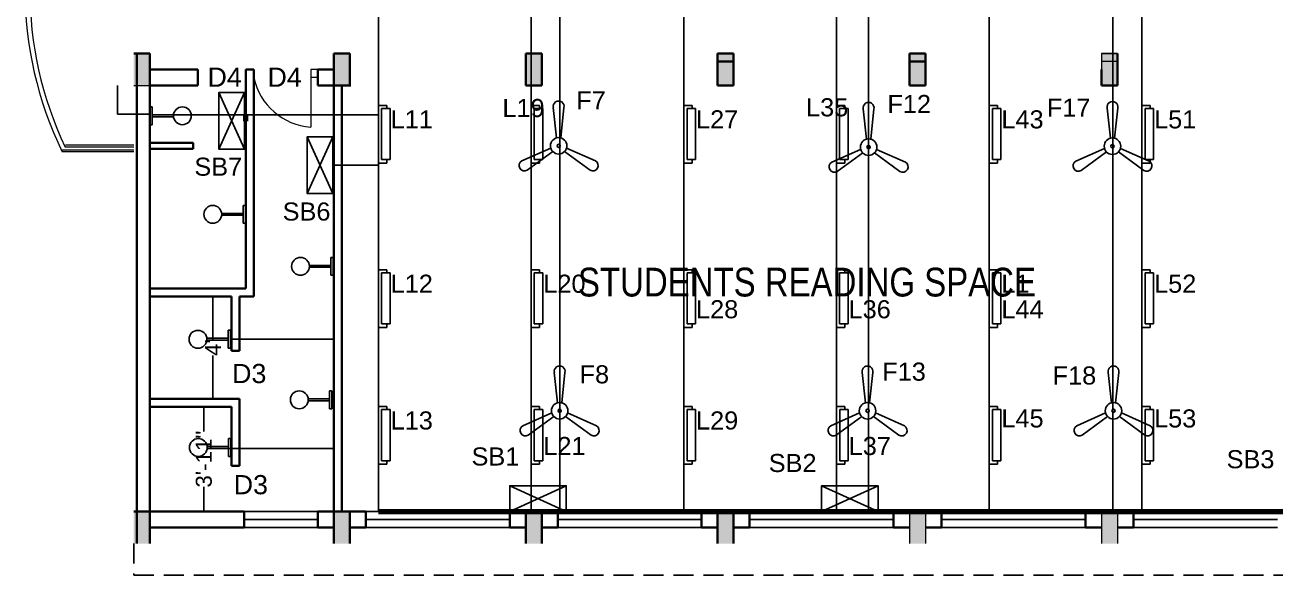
# Model space of a CAD drawing. Header units: inches. Extents: x 2070779 to 2072634, y 883019 to 883918.
# Drawn here: x 2071460 to 2072242, y 883035 to 883379 of the extents above; entities that cross this region are included whole.
import ezdxf

# ---------------------------------------------------------------- set-up
doc = ezdxf.new("R2010")
doc.units = ezdxf.units.IN
doc.header["$MEASUREMENT"] = 0
doc.linetypes.add('DASHED2', pattern=[0.375, 0.25, -0.125])
doc.layers.get('Defpoints').update_dxf_attribs({"lineweight": 25})
for name, color, linetype, lineweight in [('DIMANTION', 202, 'Continuous', 18), ("ele 5'-8'", 62, 'Continuous', 25), ('ele ceil', 4, 'Continuous', 25), ('wall', 7, 'Continuous', 30), ('WALL_SEC_', 170, 'Continuous', 25)]:
    doc.layers.add(name, color=color, linetype=linetype, lineweight=lineweight)
doc.styles.get("Standard").update_dxf_attribs({"font": 'arial.ttf'})
doc.dimstyles.get("Standard").update_dxf_attribs({"dimtxt": 10, "dimasz": 0.18, "dimexe": 0.18, "dimexo": 0.0625, "dimgap": 0.09, "dimtad": 0, "dimdec": 4, "dimzin": 0, "dimdsep": 46, "dimtxsty": 'Standard', "dimcen": 0.09, "dimclrd": 2, "dimclrt": 256, "dimadec": 0, "dimazin": 2, "dimtfac": 1, "dimtdec": 4, "dimtmove": 0, "dimatfit": 3, "dimfxl": 1, "dimtolj": 1, "dimtzin": 0, "dimarcsym": 0})

# ---------------------------------------------------------------- blocks, each defined once
blk = doc.blocks.new('*D40')
at = {"layer": 'Defpoints', "color": 0, "ltscale": 50, "transparency": 16777216}
for p in [(2071577.58, 883209.44), (2071577.58, 883209.44), (2071577.58, 883145.45)]:
    blk.add_point(p, dxfattribs=at)
at = {"layer": 'DIMANTION', "color": 2, "lineweight": -2, "ltscale": 50, "transparency": 16777216}
for p, q in [((2071577.58, 883209.26), (2071577.58, 883182.34)), ((2071577.58, 883145.63), (2071577.58, 883172.56))]:
    blk.add_line(p, q, dxfattribs=at)
at = {"layer": 'DIMANTION', "color": 0, "lineweight": -2, "ltscale": 50, "transparency": 16777216}
for p, q in [((2071577.64, 883209.44), (2071577.76, 883209.44)), ((2071577.64, 883145.45), (2071577.76, 883145.45))]:
    blk.add_line(p, q, dxfattribs=at)
at = {"layer": 'DIMANTION', "color": 2, "ltscale": 50, "transparency": 16777216}
for points in [[(2071577.55, 883209.26), (2071577.61, 883209.26), (2071577.58, 883209.44)], [(2071577.55, 883145.63), (2071577.61, 883145.63), (2071577.58, 883145.45)]]:
    blk.add_solid(points, dxfattribs=at)
at = {"layer": 'DIMANTION', "ltscale": 50, "transparency": 16777216, "insert": (2071577.58, 883177.45), "char_height": 10, "attachment_point": 5, "rotation": 90}
blk.add_mtext("\\A1;4'", dxfattribs=at)
blk = doc.blocks.new('*D41')
at = {"layer": 'Defpoints', "color": 0, "ltscale": 50, "transparency": 16777216}
for p in [(2071571.94, 883140.45), (2071572.3, 883140.45), (2071576.35, 883074.95)]:
    blk.add_point(p, dxfattribs=at)
at = {"layer": 'DIMANTION', "color": 0, "lineweight": -2, "ltscale": 50, "transparency": 16777216}
for p, q in [((2071572.24, 883140.45), (2071571.76, 883140.45)), ((2071576.29, 883074.95), (2071571.76, 883074.95))]:
    blk.add_line(p, q, dxfattribs=at)
at = {"layer": 'DIMANTION', "color": 2, "lineweight": -2, "ltscale": 50, "transparency": 16777216}
for p, q in [((2071571.94, 883140.27), (2071571.94, 883124.96)), ((2071571.94, 883075.13), (2071571.94, 883090.44))]:
    blk.add_line(p, q, dxfattribs=at)
at = {"layer": 'DIMANTION', "color": 2, "ltscale": 50, "transparency": 16777216}
for points in [[(2071571.91, 883140.27), (2071571.97, 883140.27), (2071571.94, 883140.45)], [(2071571.91, 883075.13), (2071571.97, 883075.13), (2071571.94, 883074.95)]]:
    blk.add_solid(points, dxfattribs=at)
at = {"layer": 'DIMANTION', "ltscale": 50, "transparency": 16777216, "insert": (2071571.94, 883107.7), "char_height": 10, "attachment_point": 5, "rotation": 90}
blk.add_mtext('\\A1;3\'-11"', dxfattribs=at)
blk = doc.blocks.new('FAN C')
at = {"layer": 'ele ceil', "color": 7}
for p, q in [((10958.11, -3250.26), (10974.04, -3261.9)), ((10997.32, -3250.26), (10981.39, -3261.9)), ((10954.71, -3256.15), (10972.75, -3264.13)), ((11000.72, -3256.16), (10982.68, -3264.13)), ((10974.39, -3289.38), (10976.43, -3270.5)), ((10981.04, -3289.38), (10979.01, -3270.5))]:
    blk.add_line(p, q, dxfattribs=at)
for radius in [5.15, 1.03]:
    blk.add_circle((10977.72, -3265.51), radius, dxfattribs=at)
for centre, start, end in [((10956.41, -3253.21), 59.9957, 239.9957), ((10999.02, -3253.21), 300, 120), ((10977.72, -3290.11), 167.69291, 12.30709)]:
    blk.add_arc(centre, 3.4, start, end, dxfattribs=at)
blk = doc.blocks.new('fdgd')
at = {"layer": "ele 5'-8'"}
for p, q in [((19113.67, 2267.35), (19112.72, 2267.35)), ((19112.72, 2267.35), (19112.72, 2259.9)), ((19113.67, 2267.35), (19113.67, 2259.9)), ((19122.63, 2264.03), (19113.67, 2264.03)), ((19122.63, 2263.23), (19113.67, 2263.23)), ((19113.67, 2259.9), (19112.72, 2259.9))]:
    blk.add_line(p, q, dxfattribs=at)
blk.add_circle((19126.31, 2263.63), 3.72, dxfattribs=at)

msp = doc.modelspace()

# ---------------------------------------------------------------- hatches: boundary and pattern name
at = {"layer": 'wall', "ltscale": 50}
h = msp.add_hatch(color=256, dxfattribs=at)
h.paths.add_polyline_path([(2071528.12949, 883341.31187), (2071538.12949, 883341.31187), (2071538.12949, 883361.31187), (2071528.12949, 883361.31187)])
h.paths.add_polyline_path([(2071663.12949, 883361.31187), (2071653.12949, 883361.31187), (2071653.12949, 883341.31187), (2071663.12949, 883341.31187)])
h.paths.add_polyline_path([(2071783.12949, 883361.31187), (2071773.12949, 883361.31187), (2071773.12949, 883341.31187), (2071783.12949, 883341.31187)])
h.paths.add_polyline_path([(2071903.12949, 883361.31187), (2071893.12949, 883361.31187), (2071893.12949, 883341.31187), (2071903.12949, 883341.31187)])
h.paths.add_polyline_path([(2072023.12949, 883361.31187), (2072013.12949, 883361.31187), (2072013.12949, 883341.31187), (2072023.12949, 883341.31187)])
h.paths.add_polyline_path([(2072143.12949, 883361.31187), (2072133.12949, 883361.31187), (2072133.12949, 883341.31187), (2072143.12949, 883341.31187)])
h.paths.add_polyline_path([(2072143.12949, 883074.95187), (2072133.12949, 883074.95187), (2072133.12949, 883054.95187), (2072143.12949, 883054.95187)])
h.paths.add_polyline_path([(2072023.12949, 883074.95187), (2072013.12949, 883074.95187), (2072013.12949, 883054.95187), (2072023.12949, 883054.95187)])
h.paths.add_polyline_path([(2071903.12949, 883074.95187), (2071893.12949, 883074.95187), (2071893.12949, 883054.95187), (2071903.12949, 883054.95187)])
h.paths.add_polyline_path([(2071773.12949, 883054.95187), (2071783.12949, 883054.95187), (2071783.12949, 883074.95187), (2071773.12949, 883074.95187)])
h.paths.add_polyline_path([(2071653.12949, 883054.95187), (2071663.12949, 883054.95187), (2071663.12949, 883074.95187), (2071653.12949, 883074.95187)])
h.paths.add_polyline_path([(2071528.12949, 883054.95187), (2071538.12949, 883054.95187), (2071538.12949, 883074.95187), (2071528.12949, 883074.95187)])

# ---------------------------------------------------------------- linework, layer by layer
at = {"color": 244, "true_color": 0x991b1e}
for p, q in [((2071681.06959, 883844.20457), (2071681.06959, 883074.95187)), ((2071776.52914, 883844.20457), (2071776.52914, 883074.95187)), ((2071871.98869, 883844.20457), (2071871.98869, 883074.95187)), ((2071967.44825, 883844.20457), (2071967.44825, 883074.95187)), ((2072062.9078, 883844.20457), (2072062.9078, 883074.95187)), ((2072158.36735, 883844.20457), (2072158.36735, 883074.95187)), ((2071539.56313, 883323.03768), (2071598.12949, 883323.03768)), ((2071598.12949, 883323.03768), (2071681.06959, 883323.03768)), ((2071652.63728, 883291.5508), (2071681.06959, 883291.5508)), ((2071681.06959, 883291.5508), (2071681.06959, 883291.5508))]:
    msp.add_line(p, q, dxfattribs=at)
at = {"color": 116, "true_color": 0x136734}
for p, q in [((2071794.58335, 883796.69743), (2071794.58335, 883074.95187)), ((2072140.31314, 883796.69743), (2072140.31314, 883074.95187)), ((2071987.51862, 883709.25474), (2071987.51862, 883074.95187))]:
    msp.add_line(p, q, dxfattribs=at)
at = {"lineweight": 5, "ltscale": 50}
for p, q in [((2072133.12949, 883361.31187), (2072143.12949, 883361.31187)), ((2072143.12949, 883361.31187), (2072133.12949, 883361.31187)), ((2072133.12949, 883361.31187), (2072133.12949, 883341.31187)), ((2072143.12949, 883356.31187), (2072133.12949, 883356.31187)), ((2071528.12949, 883341.31187), (2071538.12949, 883341.31187)), ((2072013.12949, 883074.95187), (2072013.12949, 883054.95187)), ((2072023.12949, 883074.95187), (2072023.12949, 883054.95187)), ((2072133.12949, 883074.95187), (2072133.12949, 883054.95187)), ((2072143.12949, 883074.95187), (2072143.12949, 883054.95187))]:
    msp.add_line(p, q, dxfattribs=at)
for p, q in [((2071517.99735, 883341.31187), (2071517.99735, 883323.43159)), ((2071517.99735, 883323.43159), (2071538.12949, 883323.43159))]:
    msp.add_line(p, q)
at = {"color": 30}
for p, q in [((2071686.35038, 883328.89585), (2071681.06959, 883328.89585)), ((2071681.06959, 883328.89585), (2071681.06959, 883292.89801)), ((2071683.07417, 883326.94023), (2071688.3621, 883326.94023)), ((2071683.07417, 883326.94023), (2071683.07417, 883295.01587)), ((2071686.35038, 883328.89585), (2071686.35038, 883326.94023)), ((2071688.3621, 883326.94023), (2071688.3621, 883295.01587)), ((2071781.80993, 883328.89585), (2071776.52914, 883328.89585)), ((2071776.52914, 883328.89585), (2071776.52914, 883292.89801)), ((2071778.53373, 883326.94023), (2071783.82165, 883326.94023)), ((2071778.53373, 883326.94023), (2071778.53373, 883295.01587)), ((2071781.80993, 883328.89585), (2071781.80993, 883326.94023)), ((2071783.82165, 883326.94023), (2071783.82165, 883295.01587)), ((2071877.26948, 883328.89585), (2071871.98869, 883328.89585)), ((2071871.98869, 883328.89585), (2071871.98869, 883292.89801)), ((2071873.99328, 883326.94023), (2071879.2812, 883326.94023)), ((2071873.99328, 883326.94023), (2071873.99328, 883295.01587)), ((2071877.26948, 883328.89585), (2071877.26948, 883326.94023)), ((2071879.2812, 883326.94023), (2071879.2812, 883295.01587)), ((2071972.63723, 883328.89585), (2071967.35645, 883328.89585)), ((2071967.35645, 883328.89585), (2071967.35645, 883292.89801)), ((2071969.36103, 883326.94023), (2071974.64895, 883326.94023)), ((2071969.36103, 883326.94023), (2071969.36103, 883295.01587)), ((2071972.63723, 883328.89585), (2071972.63723, 883326.94023)), ((2071974.64895, 883326.94023), (2071974.64895, 883295.01587)), ((2072068.18858, 883328.89585), (2072062.9078, 883328.89585)), ((2072062.9078, 883328.89585), (2072062.9078, 883292.89801)), ((2072064.91238, 883326.94023), (2072070.20031, 883326.94023)), ((2072064.91238, 883326.94023), (2072064.91238, 883295.01587)), ((2072068.18858, 883328.89585), (2072068.18858, 883326.94023)), ((2072070.20031, 883326.94023), (2072070.20031, 883295.01587)), ((2072163.64813, 883328.89585), (2072158.36735, 883328.89585)), ((2072158.36735, 883328.89585), (2072158.36735, 883292.89801)), ((2072160.37193, 883326.94023), (2072165.65986, 883326.94023)), ((2072160.37193, 883326.94023), (2072160.37193, 883295.01587)), ((2072163.64813, 883328.89585), (2072163.64813, 883326.94023)), ((2072165.65986, 883326.94023), (2072165.65986, 883295.01587)), ((2071686.35038, 883292.89801), (2071681.06959, 883292.89801)), ((2071683.07417, 883295.01587), (2071688.3621, 883295.01587)), ((2071686.35038, 883295.01587), (2071686.35038, 883292.89801)), ((2071781.80993, 883292.89801), (2071776.52914, 883292.89801)), ((2071778.53373, 883295.01587), (2071783.82165, 883295.01587)), ((2071781.80993, 883295.01587), (2071781.80993, 883292.89801)), ((2071877.26948, 883292.89801), (2071871.98869, 883292.89801)), ((2071873.99328, 883295.01587), (2071879.2812, 883295.01587)), ((2071877.26948, 883295.01587), (2071877.26948, 883292.89801)), ((2071972.63723, 883292.89801), (2071967.35645, 883292.89801)), ((2071969.36103, 883295.01587), (2071974.64895, 883295.01587)), ((2071972.63723, 883295.01587), (2071972.63723, 883292.89801)), ((2072068.18858, 883292.89801), (2072062.9078, 883292.89801)), ((2072064.91238, 883295.01587), (2072070.20031, 883295.01587)), ((2072068.18858, 883295.01587), (2072068.18858, 883292.89801)), ((2072163.64813, 883292.89801), (2072158.36735, 883292.89801)), ((2072160.37193, 883295.01587), (2072165.65986, 883295.01587)), ((2072163.64813, 883295.01587), (2072163.64813, 883292.89801)), ((2071686.35038, 883226.12626), (2071681.06959, 883226.12626)), ((2071681.06959, 883226.12626), (2071681.06959, 883190.12843)), ((2071683.07417, 883224.17065), (2071688.3621, 883224.17065)), ((2071683.07417, 883224.17065), (2071683.07417, 883192.24628)), ((2071686.35038, 883226.12626), (2071686.35038, 883224.17065)), ((2071688.3621, 883224.17065), (2071688.3621, 883192.24628)), ((2071781.80993, 883226.12626), (2071776.52914, 883226.12626)), ((2071776.52914, 883226.12626), (2071776.52914, 883190.12843)), ((2071778.53373, 883224.17065), (2071783.82165, 883224.17065)), ((2071778.53373, 883224.17065), (2071778.53373, 883192.24628)), ((2071781.80993, 883226.12626), (2071781.80993, 883224.17065)), ((2071783.82165, 883224.17065), (2071783.82165, 883192.24628)), ((2071877.26948, 883226.12626), (2071871.98869, 883226.12626)), ((2071871.98869, 883226.12626), (2071871.98869, 883190.12843)), ((2071873.99328, 883224.17065), (2071879.2812, 883224.17065)), ((2071873.99328, 883224.17065), (2071873.99328, 883192.24628)), ((2071877.26948, 883226.12626), (2071877.26948, 883224.17065)), ((2071879.2812, 883224.17065), (2071879.2812, 883192.24628)), ((2071972.63723, 883226.12626), (2071967.35645, 883226.12626)), ((2071967.35645, 883226.12626), (2071967.35645, 883190.12843)), ((2071969.36103, 883224.17065), (2071974.64895, 883224.17065)), ((2071969.36103, 883224.17065), (2071969.36103, 883192.24628)), ((2071972.63723, 883226.12626), (2071972.63723, 883224.17065)), ((2071974.64895, 883224.17065), (2071974.64895, 883192.24628)), ((2072068.18858, 883226.12626), (2072062.9078, 883226.12626)), ((2072062.9078, 883226.12626), (2072062.9078, 883190.12843)), ((2072064.91238, 883224.17065), (2072070.20031, 883224.17065)), ((2072064.91238, 883224.17065), (2072064.91238, 883192.24628)), ((2072068.18858, 883226.12626), (2072068.18858, 883224.17065)), ((2072070.20031, 883224.17065), (2072070.20031, 883192.24628)), ((2072163.64813, 883226.12626), (2072158.36735, 883226.12626)), ((2072158.36735, 883226.12626), (2072158.36735, 883190.12843)), ((2072160.37193, 883224.17065), (2072165.65986, 883224.17065)), ((2072160.37193, 883224.17065), (2072160.37193, 883192.24628)), ((2072163.64813, 883226.12626), (2072163.64813, 883224.17065)), ((2072165.65986, 883224.17065), (2072165.65986, 883192.24628)), ((2071683.07417, 883192.24628), (2071688.3621, 883192.24628)), ((2071686.35038, 883192.24628), (2071686.35038, 883190.12843)), ((2071778.53373, 883192.24628), (2071783.82165, 883192.24628)), ((2071781.80993, 883192.24628), (2071781.80993, 883190.12843)), ((2071873.99328, 883192.24628), (2071879.2812, 883192.24628)), ((2071877.26948, 883192.24628), (2071877.26948, 883190.12843)), ((2071969.36103, 883192.24628), (2071974.64895, 883192.24628)), ((2071972.63723, 883192.24628), (2071972.63723, 883190.12843)), ((2072064.91238, 883192.24628), (2072070.20031, 883192.24628)), ((2072068.18858, 883192.24628), (2072068.18858, 883190.12843)), ((2072160.37193, 883192.24628), (2072165.65986, 883192.24628)), ((2072163.64813, 883192.24628), (2072163.64813, 883190.12843)), ((2071686.35038, 883190.12843), (2071681.06959, 883190.12843)), ((2071781.80993, 883190.12843), (2071776.52914, 883190.12843)), ((2071877.26948, 883190.12843), (2071871.98869, 883190.12843)), ((2071972.63723, 883190.12843), (2071967.35645, 883190.12843)), ((2072068.18858, 883190.12843), (2072062.9078, 883190.12843)), ((2072163.64813, 883190.12843), (2072158.36735, 883190.12843)), ((2071686.35038, 883140.61748), (2071681.06959, 883140.61748)), ((2071681.06959, 883140.61748), (2071681.06959, 883104.61964)), ((2071683.07417, 883138.66186), (2071688.3621, 883138.66186)), ((2071683.07417, 883138.66186), (2071683.07417, 883106.73749)), ((2071686.35038, 883140.61748), (2071686.35038, 883138.66186)), ((2071688.3621, 883138.66186), (2071688.3621, 883106.73749)), ((2071781.80993, 883140.61748), (2071776.52914, 883140.61748)), ((2071776.52914, 883140.61748), (2071776.52914, 883104.61964)), ((2071778.53373, 883138.66186), (2071783.82165, 883138.66186)), ((2071778.53373, 883138.66186), (2071778.53373, 883106.73749)), ((2071781.80993, 883140.61748), (2071781.80993, 883138.66186)), ((2071783.82165, 883138.66186), (2071783.82165, 883106.73749)), ((2071877.26948, 883140.61748), (2071871.98869, 883140.61748)), ((2071871.98869, 883140.61748), (2071871.98869, 883104.61964)), ((2071873.99328, 883138.66186), (2071879.2812, 883138.66186)), ((2071873.99328, 883138.66186), (2071873.99328, 883106.73749)), ((2071877.26948, 883140.61748), (2071877.26948, 883138.66186)), ((2071879.2812, 883138.66186), (2071879.2812, 883106.73749)), ((2071972.72903, 883140.61748), (2071967.44825, 883140.61748)), ((2071967.44825, 883140.61748), (2071967.44825, 883104.61964)), ((2071969.45283, 883138.66186), (2071974.74075, 883138.66186)), ((2071969.45283, 883138.66186), (2071969.45283, 883106.73749)), ((2071972.72903, 883140.61748), (2071972.72903, 883138.66186)), ((2071974.74075, 883138.66186), (2071974.74075, 883106.73749)), ((2072068.18858, 883140.61748), (2072062.9078, 883140.61748)), ((2072062.9078, 883140.61748), (2072062.9078, 883104.61964)), ((2072064.91238, 883138.66186), (2072070.20031, 883138.66186)), ((2072064.91238, 883138.66186), (2072064.91238, 883106.73749)), ((2072068.18858, 883140.61748), (2072068.18858, 883138.66186)), ((2072070.20031, 883138.66186), (2072070.20031, 883106.73749)), ((2072163.64813, 883140.61748), (2072158.36735, 883140.61748)), ((2072158.36735, 883140.61748), (2072158.36735, 883104.61964)), ((2072160.37193, 883138.66186), (2072165.65986, 883138.66186)), ((2072160.37193, 883138.66186), (2072160.37193, 883106.73749)), ((2072163.64813, 883140.61748), (2072163.64813, 883138.66186)), ((2072165.65986, 883138.66186), (2072165.65986, 883106.73749)), ((2071683.07417, 883106.73749), (2071688.3621, 883106.73749)), ((2071686.35038, 883106.73749), (2071686.35038, 883104.61964)), ((2071778.53373, 883106.73749), (2071783.82165, 883106.73749)), ((2071781.80993, 883106.73749), (2071781.80993, 883104.61964)), ((2071873.99328, 883106.73749), (2071879.2812, 883106.73749)), ((2071877.26948, 883106.73749), (2071877.26948, 883104.61964)), ((2071969.45283, 883106.73749), (2071974.74075, 883106.73749)), ((2071972.72903, 883106.73749), (2071972.72903, 883104.61964)), ((2072064.91238, 883106.73749), (2072070.20031, 883106.73749)), ((2072068.18858, 883106.73749), (2072068.18858, 883104.61964)), ((2072160.37193, 883106.73749), (2072165.65986, 883106.73749)), ((2072163.64813, 883106.73749), (2072163.64813, 883104.61964)), ((2071686.35038, 883104.61964), (2071681.06959, 883104.61964)), ((2071781.80993, 883104.61964), (2071776.52914, 883104.61964)), ((2071877.26948, 883104.61964), (2071871.98869, 883104.61964)), ((2071972.72903, 883104.61964), (2071967.44825, 883104.61964)), ((2072068.18858, 883104.61964), (2072062.9078, 883104.61964)), ((2072163.64813, 883104.61964), (2072158.36735, 883104.61964))]:
    msp.add_line(p, q, dxfattribs=at)
at = {"color": 116, "lineweight": 211, "true_color": 0x136734}
msp.add_line((2071598.12949, 883319.13887), (2071598.12949, 883323.03768), dxfattribs=at)
at = {"color": 116, "lineweight": 13, "true_color": 0x136734}
for p, q in [((2071598.12949, 883282.87787), (2071598.12949, 883319.13887)), ((2071598.12949, 883261.00868), (2071598.12949, 883282.87787))]:
    msp.add_line(p, q, dxfattribs=at)
at = {"color": 114, "lineweight": 13, "true_color": 0x139b48}
for p, q in [((2071653.12949, 883248.14056), (2071653.12949, 883293.52106)), ((2071653.12949, 883162.2662), (2071653.12949, 883248.14056)), ((2071653.12949, 883114.41313), (2071653.12949, 883162.2662))]:
    msp.add_line(p, q, dxfattribs=at)
at = {"color": 244, "lineweight": -2, "true_color": 0x991b1e}
for p, q in [((2071588.61677, 883182.67534), (2071653.12949, 883182.67534)), ((2071587.43362, 883114.41313), (2071653.12949, 883114.41313))]:
    msp.add_line(p, q, dxfattribs=at)
at = {"color": 114, "lineweight": 80, "true_color": 0x139b48}
msp.add_line((2071681.06959, 883074.95187), (2072373.12949, 883074.95187), dxfattribs=at)
at = {"color": 5, "linetype": 'DASHED2', "lineweight": 25, "ltscale": 50}
for p, q in [((2071528.12949, 883054.95187), (2071528.12949, 883035.26587)), ((2071528.12949, 883035.26587), (2072383.12949, 883035.26587))]:
    msp.add_line(p, q, dxfattribs=at)
for points in [[(2071597.37916, 883336.91007), (2071597.37916, 883301.59123), (2071581.20715, 883301.59123), (2071581.20715, 883336.91007)], [(2071636.46526, 883273.89138), (2071636.46526, 883309.21022), (2071652.63728, 883309.21022), (2071652.63728, 883273.89138)], [(2071763.12949, 883091.12389), (2071798.44832, 883091.12389), (2071798.44832, 883074.95187), (2071763.12949, 883074.95187)], [(2071958.12949, 883091.12389), (2071993.44832, 883091.12389), (2071993.44832, 883074.95187), (2071958.12949, 883074.95187)]]:
    msp.add_lwpolyline(points, close=True)
for points in [[(2071581.20715, 883336.91007), (2071597.37916, 883301.59123), (2071597.37916, 883336.91007), (2071581.20715, 883301.59123)], [(2071652.63728, 883273.89138), (2071636.46526, 883309.21022), (2071636.46526, 883273.89138), (2071652.63728, 883309.21022)], [(2071763.12949, 883074.95187), (2071798.44832, 883091.12389), (2071763.12949, 883091.12389), (2071798.44832, 883074.95187)], [(2071958.12949, 883074.95187), (2071993.44832, 883091.12389), (2071958.12949, 883091.12389), (2071993.44832, 883074.95187)]]:
    msp.add_lwpolyline(points)
at = {"layer": 'wall', "ltscale": 50}
for p, q in [((2071528.12949, 883361.31187), (2071538.12949, 883361.31187)), ((2071530.12949, 883361.31187), (2071530.12949, 883054.95187)), ((2071538.12949, 883361.31187), (2071538.12949, 883054.95187)), ((2071653.12949, 883361.31187), (2071653.12949, 883341.31187)), ((2071653.12949, 883361.31187), (2071663.12949, 883361.31187)), ((2071663.12949, 883361.31187), (2071663.12949, 883341.31187)), ((2071773.12949, 883361.31187), (2071773.12949, 883341.31187)), ((2071773.12949, 883361.31187), (2071783.12949, 883361.31187)), ((2071783.12949, 883361.31187), (2071783.12949, 883341.31187)), ((2071893.12949, 883361.31187), (2071893.12949, 883341.31187)), ((2071893.12949, 883361.31187), (2071903.12949, 883361.31187)), ((2071903.12949, 883361.31187), (2071893.12949, 883361.31187)), ((2071903.12949, 883356.31187), (2071893.12949, 883356.31187)), ((2071903.12949, 883361.31187), (2071903.12949, 883341.31187)), ((2072013.12949, 883361.31187), (2072013.12949, 883341.31187)), ((2072013.12949, 883361.31187), (2072023.12949, 883361.31187)), ((2072023.12949, 883361.31187), (2072013.12949, 883361.31187)), ((2072023.12949, 883356.31187), (2072013.12949, 883356.31187)), ((2072023.12949, 883361.31187), (2072023.12949, 883341.31187)), ((2072143.12949, 883361.31187), (2072143.12949, 883341.31187)), ((2071568.12949, 883351.31187), (2071538.12949, 883351.31187)), ((2071568.12949, 883351.31187), (2071568.12949, 883341.31187)), ((2071598.12949, 883351.31187), (2071598.12949, 883214.44387)), ((2071603.12949, 883351.31187), (2071598.12949, 883351.31187)), ((2071603.12949, 883341.31187), (2071603.12949, 883351.31187)), ((2071653.12949, 883351.31187), (2071643.12949, 883351.31187)), ((2071643.12949, 883341.31187), (2071643.12949, 883351.31187)), ((2072133.12949, 883351.31187), (2072133.12949, 883341.31187)), ((2072133.12949, 883351.31187), (2072133.12949, 883341.31187)), ((2071568.12949, 883341.31187), (2071538.12949, 883341.31187)), ((2071603.12949, 883341.31187), (2071603.12949, 883209.44387)), ((2071663.7146, 883341.31187), (2071643.12949, 883341.31187)), ((2071653.12949, 883074.95187), (2071653.12949, 883341.31187)), ((2071653.12949, 883341.31187), (2071663.12949, 883341.31187)), ((2071658.12949, 883074.95187), (2071658.12949, 883341.31187)), ((2071773.12949, 883341.31187), (2071783.12949, 883341.31187)), ((2071893.12949, 883341.31187), (2071903.12949, 883341.31187)), ((2072013.12949, 883341.31187), (2072023.12949, 883341.31187)), ((2072133.12949, 883341.31187), (2072143.12949, 883341.31187)), ((2071565.17556, 883305.5072), (2071538.12949, 883305.5072)), ((2071538.12949, 883301.78901), (2071565.17556, 883301.78901)), ((2071565.17556, 883301.78901), (2071565.17556, 883305.5072)), ((2071538.12949, 883214.44387), (2071598.12949, 883214.44387)), ((2071538.12949, 883209.44387), (2071589.12949, 883209.44387)), ((2071538.12949, 883209.44387), (2071571.12949, 883209.44387)), ((2071589.12949, 883175.45187), (2071589.12949, 883209.44387)), ((2071594.12949, 883209.44387), (2071603.12949, 883209.44387)), ((2071594.12949, 883175.45187), (2071594.12949, 883209.44387)), ((2071589.12949, 883175.45187), (2071594.12949, 883175.45187)), ((2071538.12949, 883145.45187), (2071594.12949, 883145.45187)), ((2071594.12949, 883103.45187), (2071594.12949, 883145.45187)), ((2071538.12949, 883140.45187), (2071589.12949, 883140.45187)), ((2071589.12949, 883103.45187), (2071589.12949, 883140.45187)), ((2071589.12949, 883103.45187), (2071594.12949, 883103.45187)), ((2071528.12949, 883074.95187), (2071597.12949, 883074.95187)), ((2071597.12949, 883064.95187), (2071597.12949, 883074.95187)), ((2071643.12949, 883074.95187), (2071673.12949, 883074.95187)), ((2071643.12949, 883074.95187), (2071643.12949, 883064.95187)), ((2071643.12949, 883064.95187), (2071643.12949, 883074.95187)), ((2071653.12949, 883074.95187), (2071653.12949, 883054.95187)), ((2071653.12949, 883074.95187), (2071663.12949, 883074.95187)), ((2071663.12949, 883074.95187), (2071663.12949, 883054.95187)), ((2071673.12949, 883074.95187), (2071673.12949, 883064.95187)), ((2071763.12949, 883074.95187), (2071793.12949, 883074.95187)), ((2071763.12949, 883074.95187), (2071763.12949, 883064.95187)), ((2071773.12949, 883074.95187), (2071773.12949, 883054.95187)), ((2071773.12949, 883074.95187), (2071783.12949, 883074.95187)), ((2071783.12949, 883074.95187), (2071783.12949, 883054.95187)), ((2071793.12949, 883074.95187), (2071793.12949, 883064.95187)), ((2071883.12949, 883074.95187), (2071913.12949, 883074.95187)), ((2071883.12949, 883074.95187), (2071883.12949, 883064.95187)), ((2071893.12949, 883074.95187), (2071893.12949, 883054.95187)), ((2071903.12949, 883074.95187), (2071903.12949, 883054.95187)), ((2071913.12949, 883074.95187), (2071913.12949, 883064.95187)), ((2072003.12949, 883074.95187), (2072033.12949, 883074.95187)), ((2072003.12949, 883074.95187), (2072003.12949, 883064.95187)), ((2072033.12949, 883074.95187), (2072033.12949, 883064.95187)), ((2072123.12949, 883074.95187), (2072153.12949, 883074.95187)), ((2072123.12949, 883074.95187), (2072123.12949, 883064.95187)), ((2072153.12949, 883074.95187), (2072153.12949, 883064.95187)), ((2071538.12949, 883064.95187), (2071597.12949, 883064.95187)), ((2071643.12949, 883064.95187), (2071653.12949, 883064.95187)), ((2071663.12949, 883064.95187), (2071673.12949, 883064.95187)), ((2071763.12949, 883064.95187), (2071773.12949, 883064.95187)), ((2071783.12949, 883064.95187), (2071793.12949, 883064.95187)), ((2071883.12949, 883064.95187), (2071893.12949, 883064.95187)), ((2071903.12949, 883064.95187), (2071913.12949, 883064.95187)), ((2072003.12949, 883064.95187), (2072013.12949, 883064.95187)), ((2072023.12949, 883064.95187), (2072033.12949, 883064.95187)), ((2072123.12949, 883064.95187), (2072133.12949, 883064.95187)), ((2072143.12949, 883064.95187), (2072153.12949, 883064.95187))]:
    msp.add_line(p, q, dxfattribs=at)
at = {"layer": 'WALL_SEC_', "lineweight": 9, "ltscale": 50}
for p, q in [((2071643.12949, 883351.31187), (2071638.81431, 883351.31187)), ((2071638.81431, 883351.31187), (2071638.81431, 883346.31187)), ((2071643.12949, 883346.31187), (2071638.81431, 883346.31187)), ((2071638.81431, 883346.31187), (2071638.81431, 883315.39338))]:
    msp.add_line(p, q, dxfattribs=at)
at = {"layer": 'WALL_SEC_', "lineweight": 20, "ltscale": 50}
for p, q in [((2071528.12949, 883300.9797), (2071483.44777, 883300.9797)), ((2071528.09937, 883302.87145), (2071485.30316, 883302.87145)), ((2071528.12949, 883303.9797), (2071485.33328, 883303.9797)), ((2071528.09937, 883299.87145), (2071483.41765, 883299.87145))]:
    msp.add_line(p, q, dxfattribs=at)
at = {"layer": 'WALL_SEC_', "ltscale": 50}
for p, q in [((2071597.12949, 883074.95187), (2071643.12949, 883074.95187)), ((2071673.12949, 883074.95187), (2071763.12949, 883074.95187)), ((2071793.12949, 883074.95187), (2071883.12949, 883074.95187)), ((2071913.12949, 883074.95187), (2072003.12949, 883074.95187)), ((2072033.12949, 883074.95187), (2072123.12949, 883074.95187)), ((2072153.12949, 883074.95187), (2072243.12949, 883074.95187)), ((2071597.12949, 883069.95187), (2071643.12949, 883069.95187)), ((2071603.12949, 883069.95187), (2071643.12949, 883069.95187)), ((2071673.12949, 883069.95187), (2071763.12949, 883069.95187)), ((2071793.12949, 883069.95187), (2071883.12949, 883069.95187)), ((2071913.12949, 883069.95187), (2072003.12949, 883069.95187)), ((2072033.12949, 883069.95187), (2072123.12949, 883069.95187)), ((2072153.12949, 883069.95187), (2072243.12949, 883069.95187)), ((2071597.12949, 883064.95187), (2071643.12949, 883064.95187)), ((2071673.12949, 883064.95187), (2071763.12949, 883064.95187)), ((2071793.12949, 883064.95187), (2071883.12949, 883064.95187)), ((2071913.12949, 883064.95187), (2072003.12949, 883064.95187)), ((2072033.12949, 883064.95187), (2072123.12949, 883064.95187)), ((2072153.12949, 883064.95187), (2072243.12949, 883064.95187))]:
    msp.add_line(p, q, dxfattribs=at)
at = {"layer": 'WALL_SEC_', "lineweight": 20, "ltscale": 50}
for radius, start, end in [(231.44005, 153.97839297, 205.93494921), (228.44005, 154.44744012, 205.46511021)]:
    msp.add_arc((2071691.54964, 883401.09185), radius, start, end, dxfattribs=at)
at = {"layer": 'WALL_SEC_', "lineweight": 9, "ltscale": 50}
msp.add_arc((2071641.4977, 883354.54264), 39.24112, 192.10762226, 266.07894779, dxfattribs=at)

# ---------------------------------------------------------------- block references
at = {"layer": 'DIMANTION', "color": 7, "lineweight": 9, "xscale": -1, "rotation": 180}
for p in [(2060816.02553, 880038.12466), (2061162.27576, 880037.88629), (2061009.80224, 880037.30336), (2060816.65015, 879872.45009), (2061009.15248, 879872.45009), (2061162.90962, 879872.45009)]:
    msp.add_blockref('FAN C', p, dxfattribs=at)
at = {"layer": "ele 5'-8'", "xscale": 1.5, "yscale": 1.5, "zscale": 1.5}
msp.add_blockref('fdgd', (2042869.05232, 879926.99957), dxfattribs=at)
at = {"layer": "ele 5'-8'", "xscale": 1.5, "yscale": 1.5, "zscale": 1.5, "rotation": 180}
for p in [(2100266.95698, 886656.2457), (2100321.79842, 886623.72905), (2100257.69394, 886578.118), (2100321.0491, 886540.27703), (2100257.94442, 886510.45124)]:
    msp.add_blockref('fdgd', p, dxfattribs=at)

# ---------------------------------------------------------------- texts
at = {"color": 0}
for s, p in [('L19', (2071758.58586, 883321.61931)), ('F7', (2071804.75585, 883326.42739)), ('L35', (2071948.41804, 883322.06485)), ('F12', (2071999.28715, 883324.13073)), ('F17', (2072098.94717, 883321.80205)), ('L11', (2071688.71385, 883314.53054)), ('L27', (2071879.63295, 883314.53054)), ('L43', (2072070.55205, 883314.53054)), ('L51', (2072166.0116, 883314.53054)), ('SB7', (2071566.0177, 883284.93149)), ('SB6', (2071621.18225, 883256.90135)), ('L12', (2071688.71385, 883211.76095)), ('L20', (2071784.1734, 883211.76095)), ('L1', (2072070.55205, 883211.76095)), ('L52', (2072166.0116, 883211.76095)), ('L28', (2071879.63295, 883195.79877)), ('L36', (2071975.0007, 883195.79877)), ('L44', (2072070.55205, 883195.79877)), ('F13', (2071996.06345, 883156.77619)), ('F8', (2071806.84076, 883155.10957)), ('F18', (2072102.58705, 883154.3819)), ('L13', (2071688.71385, 883126.25216)), ('L29', (2071879.63295, 883126.25216)), ('L45', (2072070.55205, 883127.51125)), ('L53', (2072166.0116, 883127.51125)), ('L21', (2071784.1734, 883110.28998)), ('L37', (2071975.0925, 883110.28998)), ('SB1', (2071739.27533, 883103.7371)), ('SB3', (2072211.34782, 883102.02296)), ('SB2', (2071925.06282, 883099.64752))]:
    msp.add_text(s, height=11.318177, dxfattribs=at).set_placement(p)
at = {"linetype": 'ByBlock', "lineweight": 5, "ltscale": 50, "char_height": 12, "width": 86, "attachment_point": 1}
for s, insert in [('D4', (2071574.2146, 883352.57734)), ('D4', (2071611.7146, 883352.57734)), ('D3', (2071589.59249, 883167.26061)), ('D3', (2071590.59249, 883097.76061))]:
    msp.add_mtext(s, dxfattribs=dict(at, insert=insert))
at = {"ltscale": 50, "insert": (2071805.8099, 883227.42868), "char_height": 18, "width": 417, "attachment_point": 1}
msp.add_mtext('{\\fArial Narrow|b0|i0|c0|p34;STUDENTS READING SPACE}', dxfattribs=at)

# ---------------------------------------------------------------- dimensions: what is measured, and where the dimension line sits
at = {"layer": 'DIMANTION', "ltscale": 50}
for base, p1, p2, text, picture, middle in [((2071577.57907, 883209.44387), (2071577.57907, 883145.45187), (2071577.57907, 883209.44387), "4'", '*D40', (2071577.57907, 883177.44787)), ((2071571.93699, 883140.45187), (2071576.34944, 883074.95187), (2071572.30251, 883140.45187), '3\'-11"', '*D41', (2071571.93699, 883107.70187))]:
    dim = msp.add_linear_dim(base=base, p1=p1, p2=p2, angle=90, text=text, dimstyle='Standard', dxfattribs=at)
    dim.commit()
    dim.dimension.update_dxf_attribs({"geometry": picture, "text_midpoint": middle})

doc.saveas('drawing.dxf')
